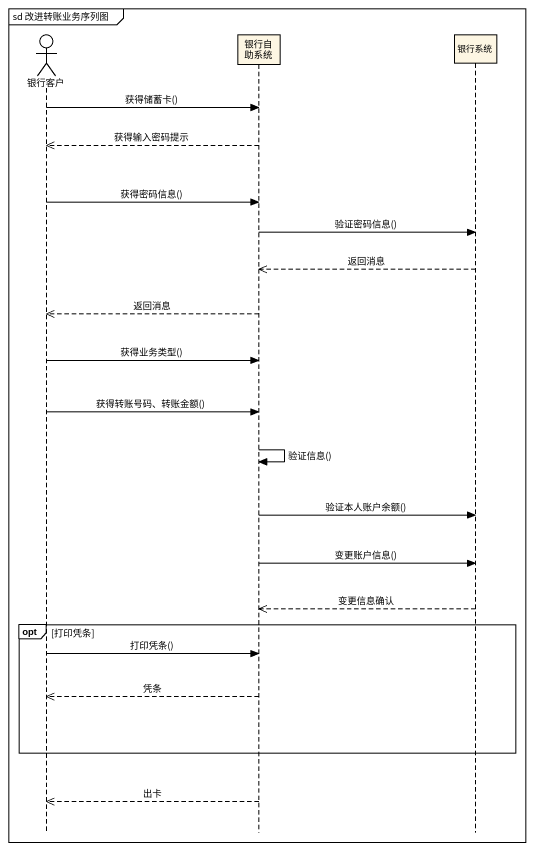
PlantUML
@startuml
mainframe sd 改进转账业务序列图
hide footbox
actor 银行客户
participant 银行自助系统
participant 银行系统

银行客户 -> 银行自助系统 : 获得储蓄卡()
银行自助系统 -->> 银行客户 : 获得输入密码提示
银行客户 -> 银行自助系统 : 获得密码信息()
银行自助系统 -> 银行系统 : 验证密码信息()
银行系统 -->> 银行自助系统 : 返回消息
银行自助系统 -->> 银行客户 : 返回消息
银行客户 -> 银行自助系统 : 获得业务类型()
银行客户 -> 银行自助系统 : 获得转账号码、转账金额()
银行自助系统 -> 银行自助系统 : 验证信息()
银行自助系统 -> 银行系统 : 验证本人账户余额()
银行自助系统 -> 银行系统 : 变更账户信息()
银行系统 -->> 银行自助系统 : 变更信息确认
opt 打印凭条
  银行客户 -> 银行自助系统 : 打印凭条()
  银行自助系统 -->> 银行客户 : 凭条
end
银行自助系统 -->> 银行客户 : 出卡
@enduml
